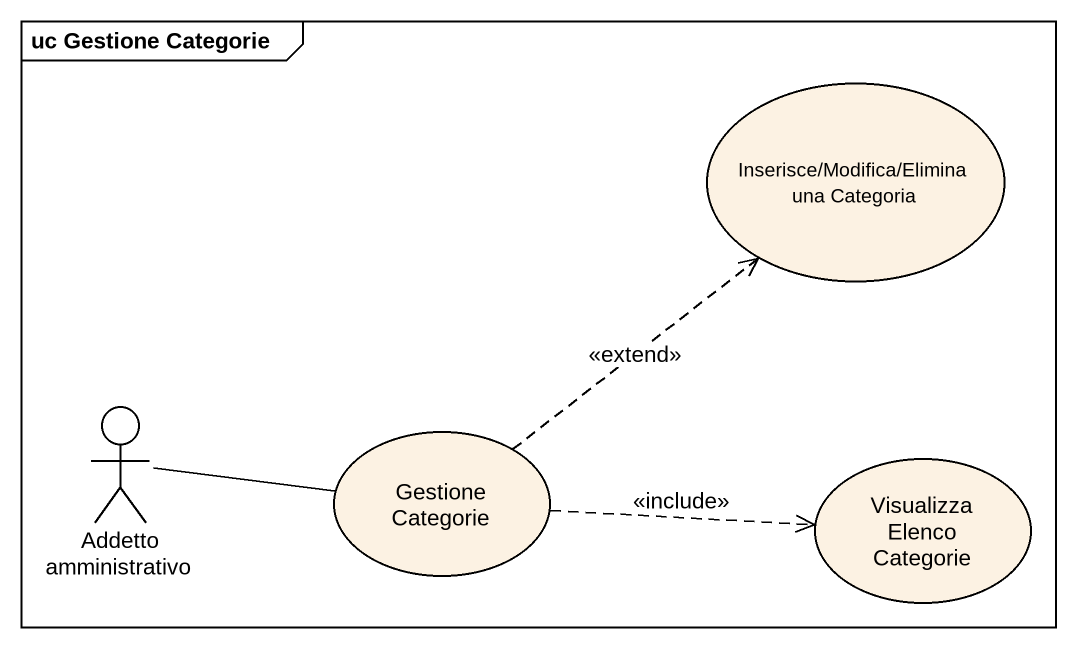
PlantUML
@startuml
mainframe uc Gestione Categorie
usecase "Inserisce/Modifica/Elimina una Categoria" as Inserisce_Modifica_Elimina
actor "Addetto amministrativo" as Addetto_amministrativo
usecase "Gestione Categorie" as Gestione_Categorie
usecase "Visualizza Elenco Categorie" as Visualizza_Elenco_Categorie
Addetto_amministrativo -right- Gestione_Categorie
Gestione_Categorie .up.> Inserisce_Modifica_Elimina : <<extend>>
Gestione_Categorie .right.> Visualizza_Elenco_Categorie : <<include>>
@enduml
